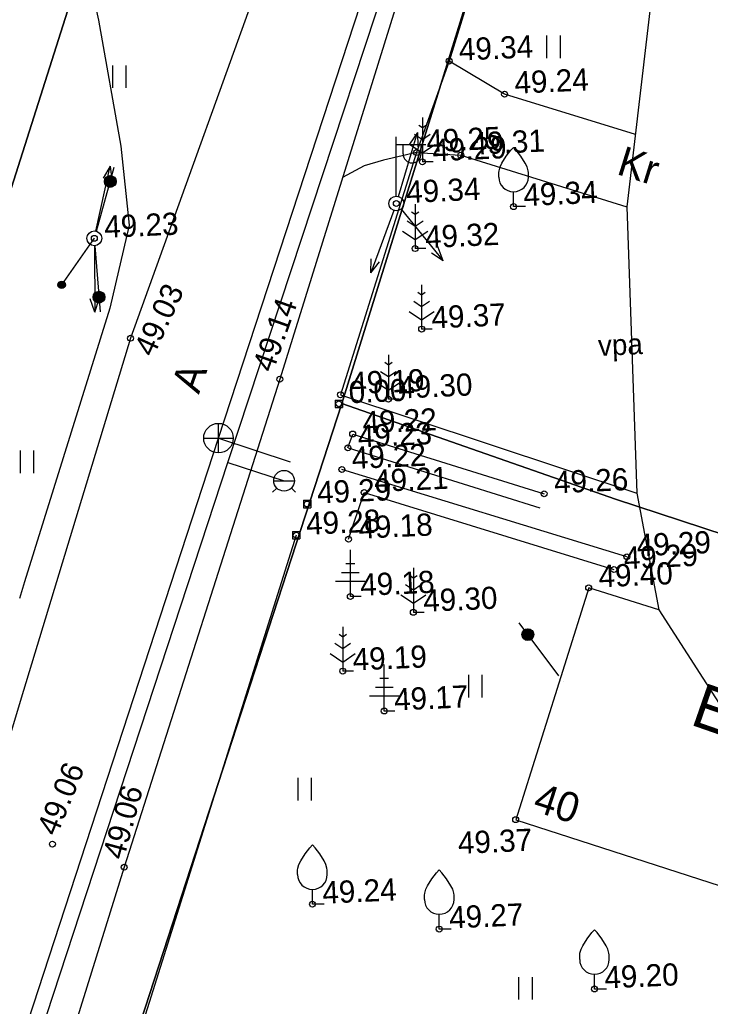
# Model space of a CAD drawing. Extents: x 641661 to 642103, y 6455262 to 6455832.
# Drawn here: x 641915.01 to 641938.34, y 6455429.16 to 6455462.51 of the extents above; entities that cross this region are included whole.
import ezdxf

# ---------------------------------------------------------------- set-up
doc = ezdxf.new("R2010")
doc.units = 0
for name, color, linetype in [('AED', 7, 'Continuous'), ('HALJASTUS', 7, 'Continuous'), ('HOONE', 7, 'Continuous'), ('KKAEV', 7, 'Continuous'), ('KORGUS', 7, 'Continuous'), ('KPKAABEL', 7, 'Continuous'), ('KTRASS', 7, 'Continuous'), ('MOOTKORG', 7, 'Continuous'), ('MOOTMPUNKT', 7, 'Continuous'), ('MOOTPIIR', 7, 'Continuous'), ('MPOHULIIN', 7, 'Continuous'), ('PIIR', 7, 'Continuous'), ('POST', 7, 'Continuous'), ('PUU', 7, 'Continuous'), ('SIOHULIIN', 7, 'Continuous'), ('TEE', 7, 'Continuous'), ('VKAEV', 7, 'Continuous'), ('VTRASS', 7, 'Continuous')]:
    doc.layers.add(name, color=color, linetype=linetype)

msp = doc.modelspace()

# ---------------------------------------------------------------- linework, layer by layer
at = {"layer": 'AED'}
for p, q in [((641925.667, 6455449.649), (641925.667, 6455449.399)), ((641925.667, 6455449.649), (641925.917, 6455449.649)), ((641925.667, 6455449.399), (641925.917, 6455449.399)), ((641925.917, 6455449.649), (641925.917, 6455449.399)), ((641924.596, 6455446.263), (641924.596, 6455446.013)), ((641924.596, 6455446.263), (641924.846, 6455446.263)), ((641924.846, 6455446.263), (641924.846, 6455446.013)), ((641924.596, 6455446.013), (641924.846, 6455446.013)), ((641924.226, 6455445.207), (641924.226, 6455444.957)), ((641924.226, 6455445.207), (641924.476, 6455445.207)), ((641924.476, 6455445.207), (641924.476, 6455444.957)), ((641924.226, 6455444.957), (641924.476, 6455444.957))]:
    msp.add_line(p, q, dxfattribs=at)
for points in [[(641935.406, 6455479.993), (641933.275, 6455473.261), (641929.516, 6455461.108)], [(641928.416, 6455458.015), (641925.846, 6455449.83)], [(641925.846, 6455449.83), (641935.858, 6455446.499)], [(641924.351, 6455445.082), (641918.116, 6455425.272)]]:
    msp.add_lwpolyline(points, dxfattribs=at)
at = {"layer": 'HALJASTUS'}
for p, q in [((641932.811, 6455461.971), (641932.811, 6455461.21)), ((641933.266, 6455461.971), (641933.266, 6455461.21)), ((641918.141, 6455460.964), (641918.141, 6455460.203)), ((641918.597, 6455460.964), (641918.597, 6455460.203)), ((641915.02, 6455447.943), (641915.02, 6455447.182)), ((641915.475, 6455447.943), (641915.475, 6455447.182)), ((641930.173, 6455440.36), (641930.173, 6455439.599)), ((641930.628, 6455440.36), (641930.628, 6455439.599)), ((641924.403, 6455436.881), (641924.403, 6455436.12)), ((641924.858, 6455436.881), (641924.858, 6455436.12)), ((641931.867, 6455430.146), (641931.867, 6455429.385)), ((641932.322, 6455430.146), (641932.322, 6455429.385))]:
    msp.add_line(p, q, dxfattribs=at)
msp.add_lwpolyline([(641929.516, 6455461.108), (641928.416, 6455458.015)], dxfattribs=at)
at = {"layer": 'HOONE'}
msp.add_lwpolyline([(641936.603, 6455442.558), (641934.234, 6455443.304), (641931.767, 6455435.467), (641939.411, 6455432.99), (641940.535, 6455436.458)], dxfattribs=at)
at = {"layer": 'KKAEV'}
for p, q in [((641921.725, 6455447.863), (641921.725, 6455448.863)), ((641921.225, 6455448.363), (641922.225, 6455448.363))]:
    msp.add_line(p, q, dxfattribs=at)
msp.add_circle((641921.725, 6455448.363), 0.5, dxfattribs=at)
at = {"layer": 'KORGUS'}
msp.add_circle((641916.115, 6455434.641), 0.1, dxfattribs=at)
at = {"layer": 'KPKAABEL'}
msp.add_lwpolyline([(641913.698, 6455472.003), (641915.19, 6455470.815), (641915.984, 6455469.278), (641916.711, 6455466.812), (641917.667, 6455462.494), (641918.43, 6455458.236), (641918.709, 6455455.559), (641918.054, 6455452.755), (641915.176, 6455443.507), (641914.999, 6455442.948)], dxfattribs=at)
at = {"layer": 'KTRASS'}
for points in [[(641921.725, 6455448.363), (641929.856, 6455473.219)], [(641913.672, 6455423.718), (641921.725, 6455448.363)], [(641921.725, 6455448.363), (641924.147, 6455447.568)]]:
    msp.add_lwpolyline(points, dxfattribs=at)
at = {"layer": 'MOOTMPUNKT'}
for centre in [(641929.516, 6455461.108), (641931.392, 6455459.989), (641928.416, 6455458.015), (641928.616, 6455457.701), (641929.911, 6455457.924), (641927.734, 6455456.294), (641931.695, 6455456.189), (641917.531, 6455455.118), (641928.37, 6455454.77), (641928.589, 6455452.05), (641918.754, 6455451.739), (641923.796, 6455450.355), (641925.846, 6455449.83), (641927.465, 6455449.682), (641925.792, 6455449.524), (641926.259, 6455448.503), (641926.098, 6455448.036), (641925.896, 6455447.304), (641926.651, 6455446.526), (641932.729, 6455446.482), (641924.721, 6455446.138), (641924.351, 6455445.082), (641926.12, 6455444.948), (641935.523, 6455444.352), (641935.085, 6455443.922), (641934.234, 6455443.304), (641926.181, 6455443.013), (641928.31, 6455442.475), (641925.924, 6455440.49), (641927.325, 6455439.14), (641931.767, 6455435.467), (641916.115, 6455434.641), (641918.54, 6455433.862), (641924.9, 6455432.612), (641929.185, 6455431.77), (641934.43, 6455429.744)]:
    msp.add_circle(centre, 0.1, dxfattribs=at)
at = {"layer": 'MOOTPIIR'}
msp.add_lwpolyline([(641779.554, 6455526.507), (641783.543, 6455537.953), (641787.739, 6455549.86), (641791.108, 6455559.417), (641795.23, 6455562.621), (641817.821, 6455566.849), (641839.388, 6455567.787), (641897.821, 6455513.966), (641933.325, 6455497.935), (641939.867, 6455494.689), (641942.752, 6455492.438), (641937.368, 6455471.943), (641935.524, 6455456.179), (641935.858, 6455446.499), (641936.603, 6455442.558), (641940.535, 6455436.458), (641939.998, 6455415.707), (641937.231, 6455411.349), (641933.833, 6455404.344), (641926.899, 6455380.174)], dxfattribs=at)
at = {"layer": 'MPOHULIIN'}
for p, q in [((641927.806, 6455456.534), (641928.452, 6455458.689)), ((641928.452, 6455458.689), (641928.179, 6455458.3)), ((641928.452, 6455458.689), (641928.465, 6455458.213)), ((641917.585, 6455455.362), (641918.069, 6455457.559)), ((641918.069, 6455457.559), (641917.825, 6455457.151)), ((641918.069, 6455457.559), (641918.117, 6455457.086)), ((641927.648, 6455456.059), (641926.872, 6455453.948)), ((641927.734, 6455456.294), (641927.734, 6455456.294)), ((641927.734, 6455456.294), (641927.734, 6455456.294)), ((641927.734, 6455456.294), (641927.734, 6455456.294)), ((641927.893, 6455456.101), (641929.319, 6455454.361)), ((641917.531, 6455455.118), (641917.531, 6455455.118)), ((641917.531, 6455455.118), (641917.531, 6455455.118)), ((641917.533, 6455454.868), (641917.542, 6455452.618)), ((641929.319, 6455454.361), (641929.149, 6455454.805)), ((641926.872, 6455453.948), (641926.888, 6455454.423)), ((641929.319, 6455454.361), (641928.918, 6455454.616)), ((641926.872, 6455453.948), (641927.168, 6455454.319)), ((641917.542, 6455452.618), (641917.392, 6455453.069)), ((641917.542, 6455452.618), (641917.691, 6455453.069))]:
    msp.add_line(p, q, dxfattribs=at)
at = {"layer": 'PIIR'}
for points in [[(641879.75, 6455346.68), (641919.05, 6455470.43), (641924.53, 6455488.13), (641995.46, 6455716.76)], [(641984.41, 6455639.78), (641975.89, 6455613.02), (641973.59, 6455605.82), (641967.8, 6455586.35), (641953.88, 6455540.33), (641936.22, 6455483.37), (641933.24, 6455473.22), (641925.89, 6455449.53), (641918.01, 6455425.3), (641908.07, 6455392.97), (641900.33, 6455368.07)]]:
    msp.add_lwpolyline(points, dxfattribs=at)
for points in [[(641736.91, 6455384.88), (641700.5, 6455461.26), (641665.13, 6455522.89), (641683.62, 6455533.75), (641691.33, 6455530.97), (641749.64, 6455509.86), (641756.44, 6455528.66), (641803.46, 6455511.64), (641903.43, 6455476.03), (641919.05, 6455470.43), (641879.75, 6455346.68), (641861.55, 6455312.83), (641838.71, 6455290.68), (641836.93, 6455300.27), (641824.51, 6455322.02), (641822.23, 6455327.02), (641828.17, 6455329.77), (641808.99, 6455364.7), (641790.87, 6455357.51), (641759.05, 6455335.91)], [(641964.03, 6455463.23), (641962.33, 6455457.77), (641990.67, 6455448.12), (641984.75, 6455430.01), (641935.14, 6455446.3), (641925.89, 6455449.53), (641933.24, 6455473.22)], [(641925.89, 6455449.53), (641935.14, 6455446.3), (641984.75, 6455430.01), (641978.2, 6455407.39), (641918.01, 6455425.3)]]:
    msp.add_lwpolyline(points, close=True, dxfattribs=at)
at = {"layer": 'POST'}
for p, q in [((641927.734, 6455456.544), (641927.734, 6455458.544)), ((641927.734, 6455458.294), (641928.734, 6455458.294)), ((641927.961, 6455457.973), (641927.961, 6455458.294)), ((641928.573, 6455457.973), (641928.573, 6455458.294)), ((641927.734, 6455456.294), (641927.734, 6455456.294))]:
    msp.add_line(p, q, dxfattribs=at)
msp.add_lwpolyline([(641916.427, 6455453.543), (641917.531, 6455455.118)], dxfattribs=at)
for centre, radius in [((641927.734, 6455456.294), 0.25), ((641917.531, 6455455.118), 0.25), ((641916.427, 6455453.543), 0.125), ((641916.427, 6455453.543), 0.105), ((641916.427, 6455453.543), 0.0851), ((641916.427, 6455453.543), 0.0651), ((641916.427, 6455453.543), 0.0451), ((641916.427, 6455453.543), 0.0251), ((641916.427, 6455453.543), 0.00511)]:
    msp.add_circle(centre, radius, dxfattribs=at)
msp.add_arc((641928.267, 6455457.973), 0.306, 180, 0, dxfattribs=at)
at = {"layer": 'PUU'}
for p, q in [((641928.616, 6455459.201), (641928.616, 6455457.701)), ((641928.616, 6455458.851), (641928.492, 6455458.934)), ((641928.74, 6455458.934), (641928.616, 6455458.851)), ((641928.616, 6455458.451), (641928.349, 6455458.629)), ((641928.883, 6455458.629), (641928.616, 6455458.451)), ((641928.192, 6455458.29), (641928.616, 6455458.007)), ((641928.616, 6455458.007), (641929.04, 6455458.29)), ((641928.976, 6455457.701), (641928.616, 6455457.701)), ((641931.695, 6455456.189), (641931.695, 6455456.689)), ((641928.37, 6455456.27), (641928.37, 6455454.77)), ((641932.095, 6455456.189), (641931.695, 6455456.189)), ((641928.37, 6455455.52), (641928.103, 6455455.698)), ((641928.37, 6455455.92), (641928.245, 6455456.003)), ((641928.494, 6455456.003), (641928.37, 6455455.92)), ((641928.636, 6455455.698), (641928.37, 6455455.52)), ((641927.946, 6455455.359), (641928.37, 6455455.077)), ((641928.37, 6455455.077), (641928.794, 6455455.359)), ((641928.73, 6455454.77), (641928.37, 6455454.77)), ((641928.589, 6455453.55), (641928.589, 6455452.05)), ((641928.589, 6455453.2), (641928.464, 6455453.283)), ((641928.713, 6455453.283), (641928.589, 6455453.2)), ((641928.589, 6455452.8), (641928.322, 6455452.978)), ((641928.855, 6455452.978), (641928.589, 6455452.8)), ((641928.164, 6455452.639), (641928.589, 6455452.357)), ((641928.589, 6455452.357), (641929.013, 6455452.639)), ((641928.949, 6455452.05), (641928.589, 6455452.05)), ((641927.465, 6455451.182), (641927.465, 6455449.682)), ((641927.465, 6455450.832), (641927.341, 6455450.915)), ((641927.59, 6455450.915), (641927.465, 6455450.832)), ((641927.465, 6455450.432), (641927.199, 6455450.61)), ((641927.732, 6455450.61), (641927.465, 6455450.432)), ((641927.041, 6455450.272), (641927.465, 6455449.989)), ((641927.465, 6455449.989), (641927.89, 6455450.272)), ((641927.825, 6455449.682), (641927.465, 6455449.682)), ((641926.181, 6455443.013), (641926.181, 6455444.588)), ((641926.331, 6455444.113), (641926.031, 6455444.113)), ((641926.481, 6455443.813), (641925.881, 6455443.813)), ((641928.31, 6455443.625), (641928.185, 6455443.708)), ((641928.31, 6455443.975), (641928.31, 6455442.475)), ((641928.434, 6455443.708), (641928.31, 6455443.625)), ((641926.681, 6455443.513), (641925.681, 6455443.513)), ((641928.31, 6455443.225), (641928.043, 6455443.403)), ((641928.576, 6455443.403), (641928.31, 6455443.225)), ((641927.885, 6455443.064), (641928.31, 6455442.782)), ((641928.31, 6455442.782), (641928.734, 6455443.064)), ((641926.541, 6455443.013), (641926.181, 6455443.013)), ((641928.67, 6455442.475), (641928.31, 6455442.475)), ((641925.924, 6455441.64), (641925.8, 6455441.723)), ((641925.924, 6455441.99), (641925.924, 6455440.49)), ((641926.048, 6455441.723), (641925.924, 6455441.64)), ((641925.924, 6455441.24), (641925.657, 6455441.418)), ((641926.191, 6455441.418), (641925.924, 6455441.24)), ((641925.5, 6455441.08), (641925.924, 6455440.797)), ((641925.924, 6455440.797), (641926.348, 6455441.08)), ((641927.325, 6455439.14), (641927.325, 6455440.715)), ((641926.284, 6455440.49), (641925.924, 6455440.49)), ((641927.475, 6455440.24), (641927.175, 6455440.24)), ((641927.625, 6455439.94), (641927.025, 6455439.94)), ((641927.825, 6455439.64), (641926.825, 6455439.64)), ((641927.685, 6455439.14), (641927.325, 6455439.14)), ((641924.9, 6455432.612), (641924.9, 6455433.112)), ((641925.3, 6455432.612), (641924.9, 6455432.612)), ((641929.185, 6455431.77), (641929.185, 6455432.27)), ((641929.585, 6455431.77), (641929.185, 6455431.77)), ((641934.43, 6455429.744), (641934.43, 6455430.244)), ((641934.83, 6455429.744), (641934.43, 6455429.744))]:
    msp.add_line(p, q, dxfattribs=at)
for points in [[(641931.195, 6455457.189), (641931.195, 6455457.339), (641931.205, 6455457.404), (641931.24, 6455457.534), (641931.3, 6455457.654), (641931.445, 6455457.889), (641931.605, 6455458.094), (641931.695, 6455458.189)], [(641932.195, 6455457.189), (641932.195, 6455457.339), (641932.185, 6455457.404), (641932.15, 6455457.534), (641932.09, 6455457.654), (641931.945, 6455457.889), (641931.785, 6455458.094), (641931.695, 6455458.189)], [(641924.4, 6455433.612), (641924.4, 6455433.762), (641924.41, 6455433.827), (641924.445, 6455433.957), (641924.505, 6455434.077), (641924.65, 6455434.312), (641924.81, 6455434.517), (641924.9, 6455434.612)], [(641925.4, 6455433.612), (641925.4, 6455433.762), (641925.39, 6455433.827), (641925.355, 6455433.957), (641925.295, 6455434.077), (641925.15, 6455434.312), (641924.99, 6455434.517), (641924.9, 6455434.612)], [(641928.685, 6455432.77), (641928.685, 6455432.92), (641928.695, 6455432.985), (641928.73, 6455433.115), (641928.79, 6455433.235), (641928.935, 6455433.47), (641929.095, 6455433.675), (641929.185, 6455433.77)], [(641929.685, 6455432.77), (641929.685, 6455432.92), (641929.675, 6455432.985), (641929.64, 6455433.115), (641929.58, 6455433.235), (641929.435, 6455433.47), (641929.275, 6455433.675), (641929.185, 6455433.77)], [(641933.93, 6455430.744), (641933.93, 6455430.894), (641933.94, 6455430.959), (641933.975, 6455431.089), (641934.035, 6455431.209), (641934.18, 6455431.444), (641934.34, 6455431.649), (641934.43, 6455431.744)], [(641934.93, 6455430.744), (641934.93, 6455430.894), (641934.92, 6455430.959), (641934.885, 6455431.089), (641934.825, 6455431.209), (641934.68, 6455431.444), (641934.52, 6455431.649), (641934.43, 6455431.744)]]:
    msp.add_lwpolyline(points, dxfattribs=at)
for centre in [(641931.695, 6455457.189), (641924.9, 6455433.612), (641929.185, 6455432.77), (641934.43, 6455430.744)]:
    msp.add_arc(centre, 0.5, 180, 0, dxfattribs=at)
at = {"layer": 'SIOHULIIN'}
for p, q in [((641917.599, 6455455.358), (641918.202, 6455457.517)), ((641917.531, 6455455.118), (641917.531, 6455455.118)), ((641917.531, 6455455.118), (641917.531, 6455455.118)), ((641917.551, 6455454.868), (641917.728, 6455452.634)), ((641933.226, 6455440.328), (641931.881, 6455442.121)), ((641933.376, 6455440.128), (641933.376, 6455440.128))]:
    msp.add_line(p, q, dxfattribs=at)
for centre, radius in [((641918.068, 6455457.039), 0.199), ((641918.068, 6455457.039), 0.19), ((641918.068, 6455457.039), 0.18), ((641918.068, 6455457.039), 0.171), ((641918.068, 6455457.039), 0.162), ((641918.068, 6455457.039), 0.152), ((641918.068, 6455457.039), 0.143), ((641918.068, 6455457.039), 0.133), ((641918.068, 6455457.039), 0.124), ((641918.068, 6455457.039), 0.114), ((641918.068, 6455457.039), 0.105), ((641918.068, 6455457.039), 0.0953), ((641918.068, 6455457.039), 0.0858), ((641918.068, 6455457.039), 0.0763), ((641918.068, 6455457.039), 0.0669), ((641918.068, 6455457.039), 0.0574), ((641918.068, 6455457.039), 0.0479), ((641918.068, 6455457.039), 0.0385), ((641918.068, 6455457.039), 0.029), ((641918.068, 6455457.039), 0.0195), ((641918.068, 6455457.039), 0.0101), ((641918.068, 6455457.039), 0.00061), ((641917.689, 6455453.129), 0.199), ((641917.689, 6455453.129), 0.19), ((641917.689, 6455453.129), 0.18), ((641917.689, 6455453.129), 0.171), ((641917.689, 6455453.129), 0.162), ((641917.689, 6455453.129), 0.152), ((641917.689, 6455453.129), 0.143), ((641917.689, 6455453.129), 0.133), ((641917.689, 6455453.129), 0.124), ((641917.689, 6455453.129), 0.114), ((641917.689, 6455453.129), 0.105), ((641917.689, 6455453.129), 0.0953), ((641917.689, 6455453.129), 0.0858), ((641917.689, 6455453.129), 0.0763), ((641917.689, 6455453.129), 0.0669), ((641917.689, 6455453.129), 0.0574), ((641917.689, 6455453.129), 0.0479), ((641917.689, 6455453.129), 0.0385), ((641917.689, 6455453.129), 0.029), ((641917.689, 6455453.129), 0.0195), ((641917.689, 6455453.129), 0.0101), ((641917.689, 6455453.129), 0.00061), ((641932.179, 6455441.724), 0.199), ((641932.179, 6455441.724), 0.19), ((641932.179, 6455441.724), 0.18), ((641932.179, 6455441.724), 0.171), ((641932.179, 6455441.724), 0.162), ((641932.179, 6455441.724), 0.152), ((641932.179, 6455441.724), 0.143), ((641932.179, 6455441.724), 0.133), ((641932.179, 6455441.724), 0.124), ((641932.179, 6455441.724), 0.114), ((641932.179, 6455441.724), 0.105), ((641932.179, 6455441.724), 0.0953), ((641932.179, 6455441.724), 0.0858), ((641932.179, 6455441.724), 0.0763), ((641932.179, 6455441.724), 0.0669), ((641932.179, 6455441.724), 0.0574), ((641932.179, 6455441.724), 0.0479), ((641932.179, 6455441.724), 0.0385), ((641932.179, 6455441.724), 0.029), ((641932.179, 6455441.724), 0.0195), ((641932.179, 6455441.724), 0.0101), ((641932.179, 6455441.724), 0.00061)]:
    msp.add_circle(centre, radius, dxfattribs=at)
at = {"layer": 'TEE'}
for p, q in [((641926.098, 6455448.036), (641926.259, 6455448.503)), ((641926.259, 6455448.503), (641932.729, 6455446.482)), ((641926.111, 6455448.031), (641932.581, 6455446.01))]:
    msp.add_line(p, q, dxfattribs=at)
for points in [[(641923.856, 6455465.903), (641918.754, 6455451.739), (641915.139, 6455439.831)], [(641928.178, 6455464.437), (641923.796, 6455450.355), (641918.54, 6455433.862), (641915.8, 6455425.068)], [(641935.82, 6455458.622), (641931.392, 6455459.989), (641929.516, 6455461.108)], [(641928.416, 6455458.015), (641927.3, 6455457.758), (641926.65, 6455457.564), (641925.918, 6455457.174)], [(641928.416, 6455458.015), (641929.911, 6455457.924), (641935.524, 6455456.179)], [(641935.523, 6455444.352), (641925.896, 6455447.304)], [(641926.12, 6455444.948), (641926.651, 6455446.526), (641935.085, 6455443.922)], [(641915.139, 6455439.831), (641913.808, 6455435.449), (641901.131, 6455394.6), (641893.151, 6455369.652), (641890.063, 6455360.742)]]:
    msp.add_lwpolyline(points, dxfattribs=at)
at = {"layer": 'VKAEV'}
for p, q in [((641923.59, 6455446.923), (641924.29, 6455446.923)), ((641923.693, 6455446.676), (641923.553, 6455446.536)), ((641924.187, 6455446.676), (641924.327, 6455446.536))]:
    msp.add_line(p, q, dxfattribs=at)
msp.add_circle((641923.94, 6455446.923), 0.35, dxfattribs=at)
at = {"layer": 'VTRASS'}
for points in [[(641894.656, 6455359.96), (641897.418, 6455369.041), (641904.106, 6455391.035), (641913.314, 6455420.823), (641914.327, 6455424.034), (641922.039, 6455447.537), (641930.254, 6455472.45), (641932.637, 6455480.645), (641937.273, 6455495.976)], [(641922.039, 6455447.537), (641923.94, 6455446.923)]]:
    msp.add_lwpolyline(points, dxfattribs=at)

# ---------------------------------------------------------------- texts
at = {"layer": 'HALJASTUS'}
msp.add_text('vpa', height=0.7, rotation=2.5631, dxfattribs=at).set_placement((641934.566, 6455451.14))
at = {"layer": 'HOONE'}
for s, height, rotation, p in [('E', 1.5, 340.8539, (641937.619, 6455438.697)), ('40', 1, 342.0463, (641932.307, 6455435.78))]:
    msp.add_text(s, height=height, rotation=rotation, dxfattribs=at).set_placement(p)
at = {"layer": 'KORGUS'}
for s, rotation, p in [('49.03', 65.1586, (641919.521, 6455451.071)), ('49.14', 70.5132, (641923.562, 6455450.553)), ('49.40', 2.5631, (641934.584, 6455443.319)), ('49.06', 67.6116, (641916.258, 6455434.877)), ('49.06', 74.7627, (641918.521, 6455434.079)), ('49.37', 2.5631, (641929.832, 6455434.308))]:
    msp.add_text(s, height=0.75, rotation=rotation, dxfattribs=at).set_placement(p)
at = {"layer": 'MOOTKORG'}
for s, p in [('49.34', (641929.865, 6455461.123)), ('49.24', (641931.742, 6455460.005)), ('49.25', (641928.765, 6455458.031)), ('49.31', (641930.261, 6455457.94)), ('49.29', (641928.966, 6455457.717)), ('49.34', (641928.084, 6455456.31)), ('49.34', (641932.044, 6455456.205)), ('49.23', (641917.881, 6455455.133)), ('49.32', (641928.719, 6455454.786)), ('49.37', (641928.938, 6455452.066)), ('49.19', (641926.196, 6455449.846)), ('0.00', (641926.141, 6455449.54)), ('49.30', (641927.815, 6455449.698)), ('49.22', (641926.609, 6455448.519)), ('49.23', (641926.447, 6455448.051)), ('49.22', (641926.246, 6455447.32)), ('49.21', (641927, 6455446.542)), ('49.26', (641933.078, 6455446.497)), ('49.29', (641925.071, 6455446.154)), ('49.28', (641924.701, 6455445.097)), ('49.18', (641926.469, 6455444.963)), ('49.29', (641935.872, 6455444.368)), ('49.29', (641935.434, 6455443.938)), ('49.18', (641926.531, 6455443.029)), ('49.30', (641928.659, 6455442.491)), ('49.19', (641926.274, 6455440.506)), ('49.17', (641927.674, 6455439.155)), ('49.24', (641925.25, 6455432.627)), ('49.27', (641929.535, 6455431.786)), ('49.20', (641934.78, 6455429.76))]:
    msp.add_text(s, height=0.75, rotation=2.5631, dxfattribs=at).set_placement(p)
at = {"layer": 'TEE'}
for s, rotation, p in [('Kr', 342.7279, (641935.142, 6455457.296)), ('A', 70.6511, (641921.06, 6455449.825))]:
    msp.add_text(s, height=1, rotation=rotation, dxfattribs=at).set_placement(p)

doc.saveas('drawing.dxf')
